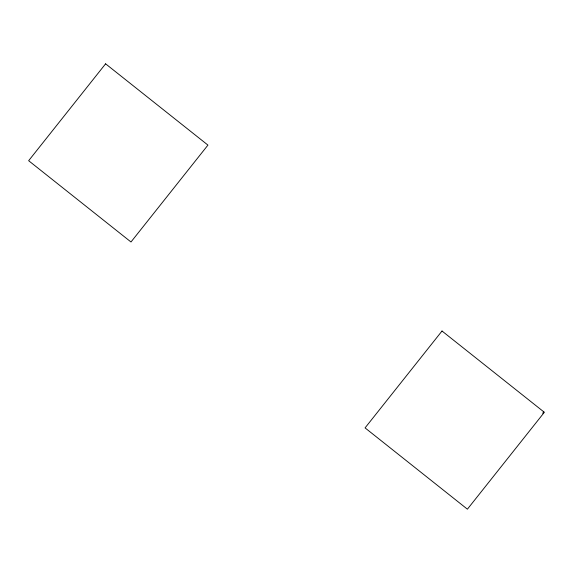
<?xml version="1.0" encoding="UTF-8"?>
<svg xmlns="http://www.w3.org/2000/svg" width="573" height="573" viewBox="0 0 573 573"><rect width="100%" height="100%" fill="white"/><g stroke="black" fill="none" stroke-linecap="round" stroke-linejoin="round"><path stroke-width="0.86" d="M542.674 413.255L543.791 411.851M105.597 63.818L28.65 160.705L130.988 241.985L207.942 145.105L105.597 63.818M442.012 331.015L365.058 427.895L467.403 509.182L544.35 412.295L442.012 331.015"/></g></svg>
